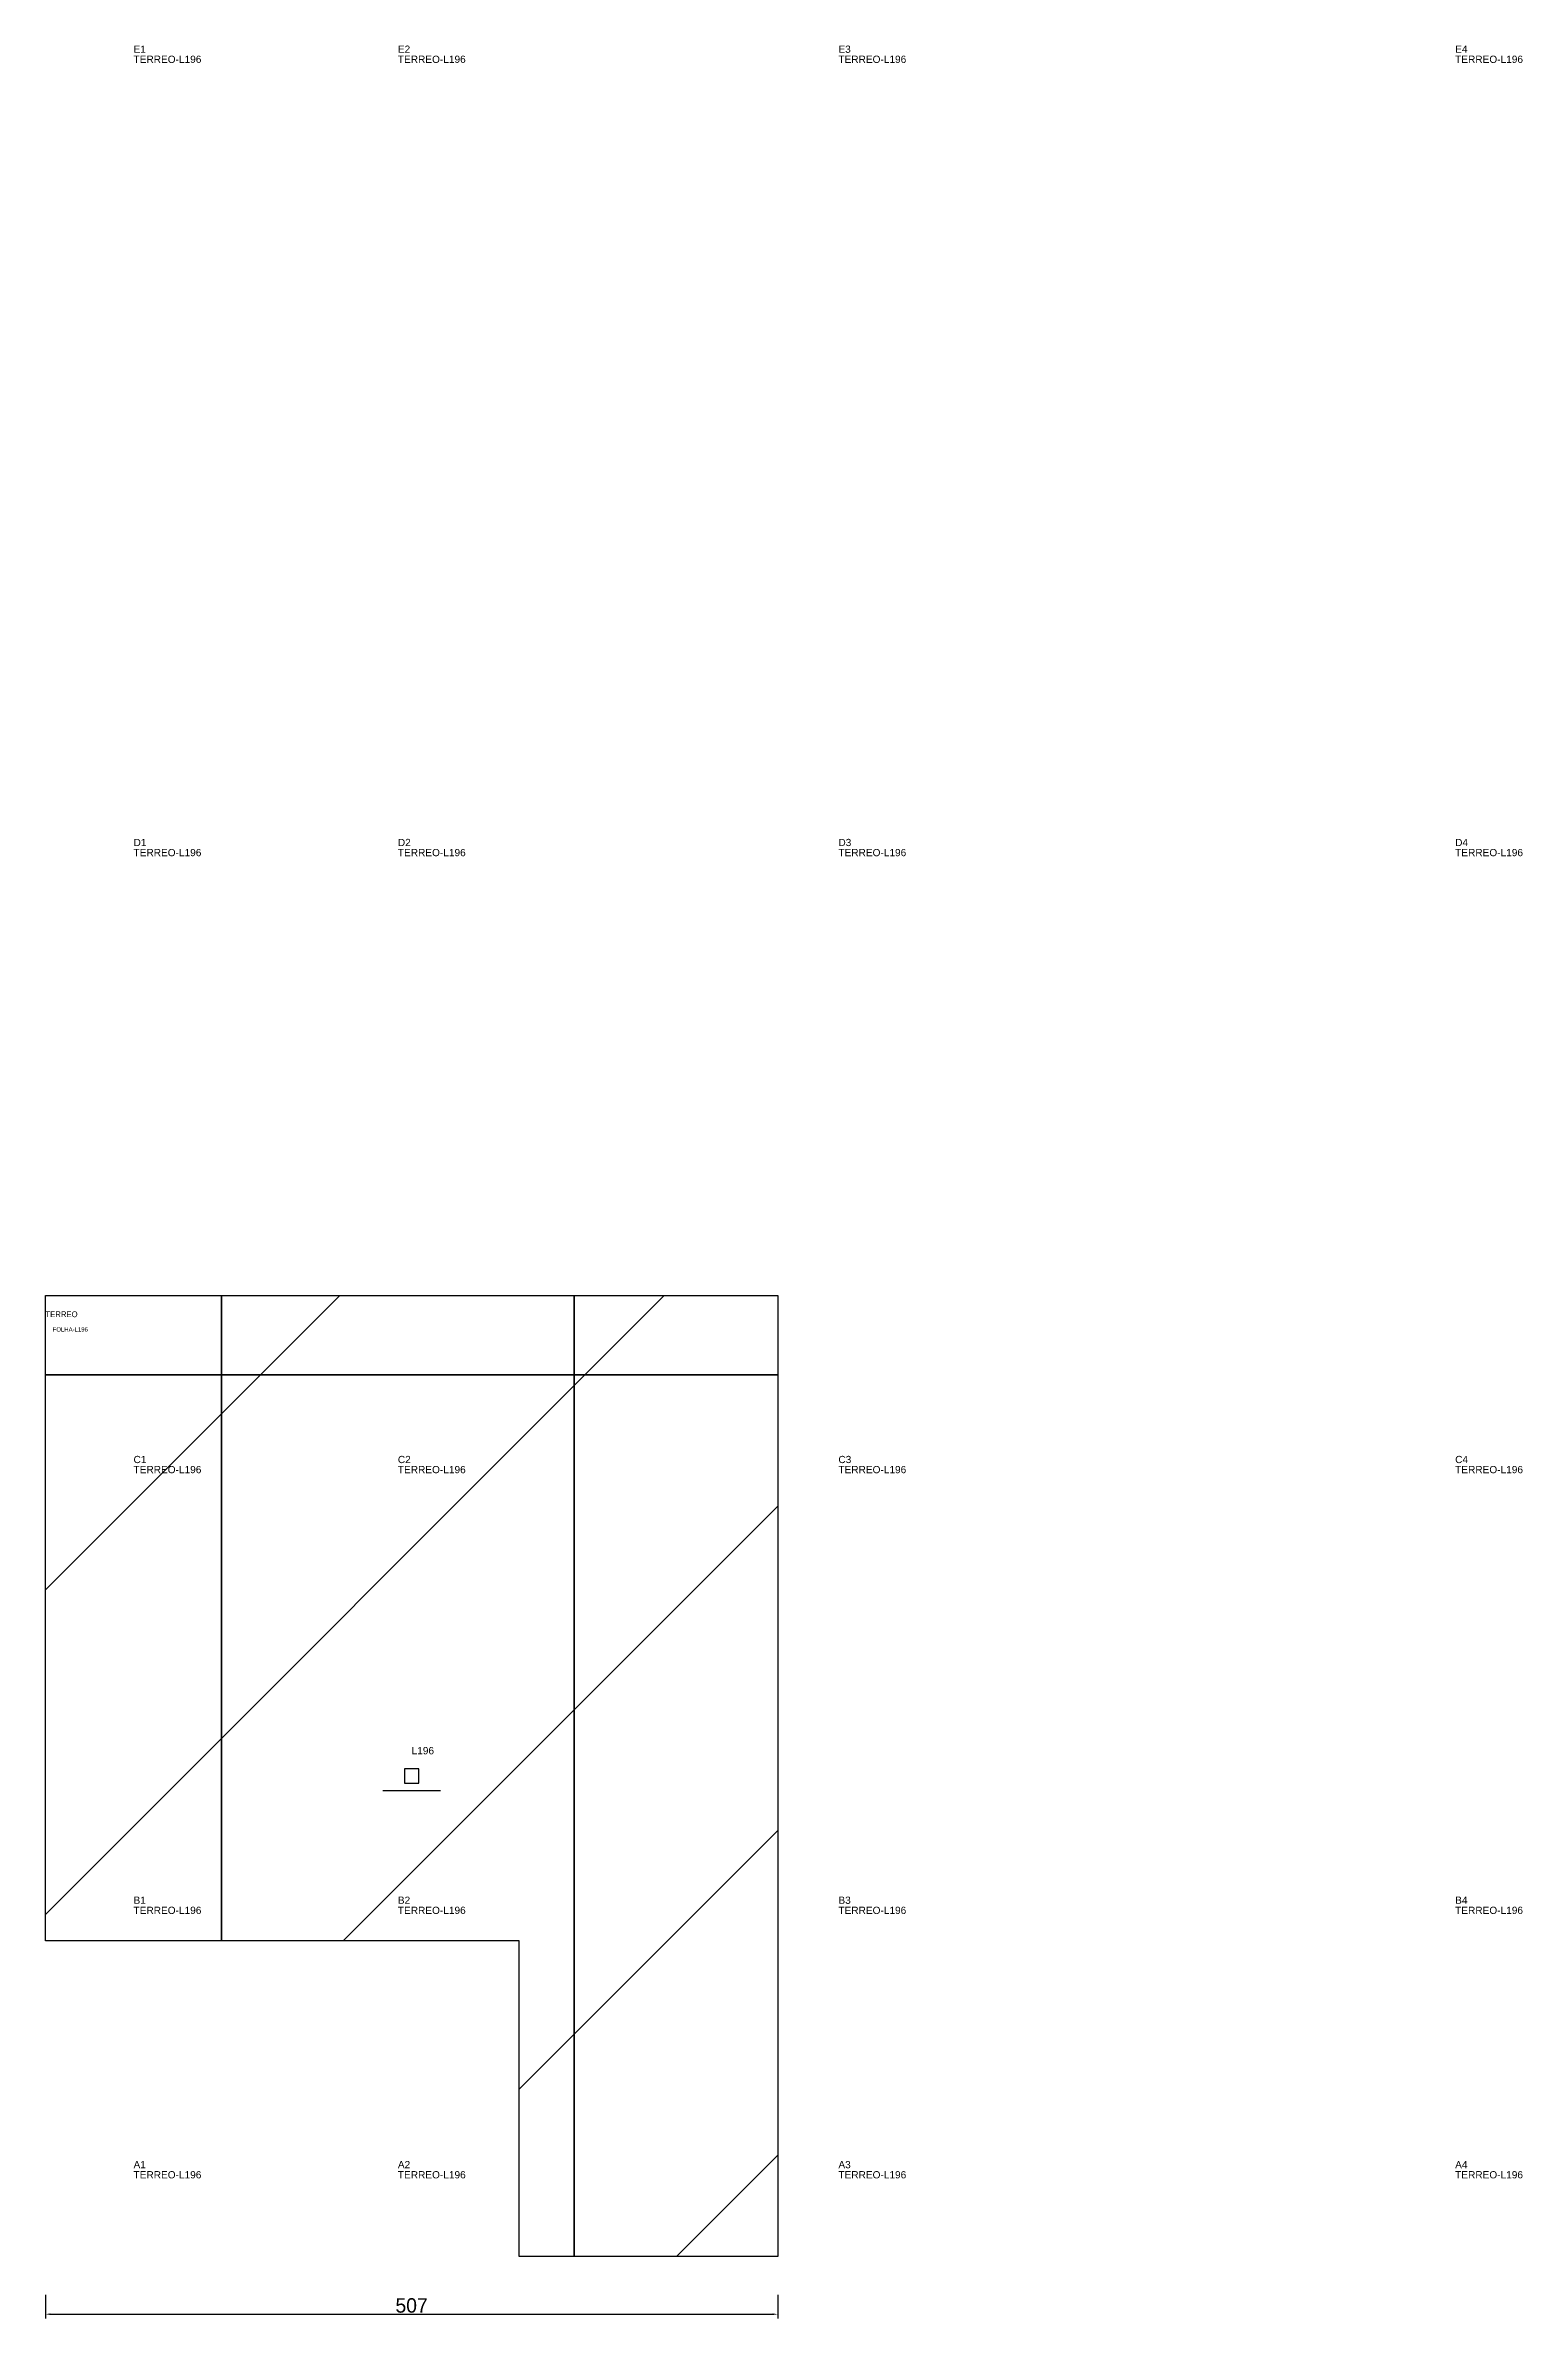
# Model space of a CAD drawing. Header units: metres. Extents: x 222 to 1245, y -506 to 1067.
import ezdxf

# ---------------------------------------------------------------- set-up
doc = ezdxf.new("R2010")
doc.units = ezdxf.units.M
for name, color, linetype in [('3', 3, 'CONTINUOUS'), ('AUX00', 7, 'CONTINUOUS'), ('COTA', 241, 'CONTINUOUS'), ('FOLHA', 255, 'CONTINUOUS'), ('Hachura', 251, 'CONTINUOUS'), ('NOMENCLATURA', 7, 'CONTINUOUS'), ('Nível', 160, 'CONTINUOUS'), ('Painéis', 200, 'CONTINUOUS'), ('Pilares', 5, 'CONTINUOUS'), ('SARR_2.2x7', 40, 'CONTINUOUS')]:
    doc.layers.add(name, color=color, linetype=linetype)
doc.styles.add('ARIAL', font='Arial.ttf')
doc.styles.add('STR_STANDARD', font='arial.ttf')
doc.dimstyles.new('EZ DXF', dxfattribs={"dimtxt": 10, "dimasz": 3.5, "dimexe": 3, "dimexo": 1.5, "dimgap": 1, "dimtad": 1, "dimdec": 1, "dimdsep": 46, "dimcen": 2.5, "dimazin": 3, "dimtfac": 1, "dimtmove": 0, "dimatfit": 3})

msp = doc.modelspace()

# ---------------------------------------------------------------- hatches: boundary and pattern name
at = {"layer": 'Hachura'}
h = msp.add_hatch(dxfattribs=at)
h.set_pattern_fill('ANSI31', scale=50)
h.paths.add_polyline_path([(222.2, 201.5), (729.2, 201.5), (729.2, -463.5), (550.2, -463.5), (550.2, -245.18), (222.2, -245.18)])
h = msp.add_hatch(dxfattribs=at)
h.set_pattern_fill('ANSI31', scale=50)
h.paths.add_polyline_path([(222.2, 201.5), (729.2, 201.5), (729.2, -463.5), (550.2, -463.5), (550.2, -245.18), (222.2, -245.18)])

# ---------------------------------------------------------------- linework, layer by layer
at = {"layer": '3'}
for points in [[(344.2, -245.18), (344.2, 201.5)], [(344.2, -245.18), (344.2, 201.5)], [(588.2, -463.5), (588.2, 201.5)], [(588.2, -463.5), (588.2, 201.5)], [(222.2, 146.5), (729.2, 146.5)], [(222.2, 146.5), (729.2, 146.5)]]:
    msp.add_lwpolyline(points, close=True, dxfattribs=at)
at = {"layer": 'Painéis', "color": 200}
for p, q in [((222.2, 201.5), (729.2, 201.5)), ((222.2, -245.18), (222.2, 201.5)), ((222.2, 201.5), (729.2, 201.5)), ((222.2, -245.18), (222.2, 201.5)), ((729.2, 201.5), (729.2, -463.5)), ((729.2, 201.5), (729.2, -463.5)), ((550.2, -245.18), (222.2, -245.18)), ((550.2, -245.18), (222.2, -245.18)), ((550.2, -463.5), (550.2, -245.18)), ((550.2, -463.5), (550.2, -245.18)), ((729.2, -463.5), (550.2, -463.5)), ((729.2, -463.5), (550.2, -463.5))]:
    msp.add_line(p, q, dxfattribs=at)
at = {"layer": 'Pilares'}
msp.add_lwpolyline([(470.7, -136), (480.7, -136), (480.7, -126), (470.7, -126)], close=True, dxfattribs=at)
msp.add_lwpolyline([(470.7, -136), (480.7, -136), (480.7, -126), (470.7, -126)], close=True, dxfattribs=at)
at = {"layer": 'SARR_2.2x7'}
msp.add_line((455.7, -141), (495.7, -141), dxfattribs=at)
msp.add_line((455.7, -141), (495.7, -141), dxfattribs=at)

# ---------------------------------------------------------------- texts
at = {"layer": '3', "style": 'STR_STANDARD'}
for s, p in [('E1', (283.2, 1061.5)), ('E1', (283.2, 1061.5)), ('E2', (466.2, 1061.5)), ('E2', (466.2, 1061.5)), ('E3', (771.2, 1061.5)), ('E3', (771.2, 1061.5)), ('E4', (1198.2, 1061.5)), ('E4', (1198.2, 1061.5)), ('D1', (283.2, 512.5)), ('D1', (283.2, 512.5)), ('D2', (466.2, 512.5)), ('D2', (466.2, 512.5)), ('D3', (771.2, 512.5)), ('D3', (771.2, 512.5)), ('D4', (1198.2, 512.5)), ('D4', (1198.2, 512.5)), ('C1', (283.2, 85.5)), ('C1', (283.2, 85.5)), ('C2', (466.2, 85.5)), ('C2', (466.2, 85.5)), ('C3', (771.2, 85.5)), ('C3', (771.2, 85.5)), ('C4', (1198.2, 85.5)), ('C4', (1198.2, 85.5)), ('B1', (283.2, -219.5)), ('B1', (283.2, -219.5)), ('B2', (466.2, -219.5)), ('B2', (466.2, -219.5)), ('B3', (771.2, -219.5)), ('B3', (771.2, -219.5)), ('B4', (1198.2, -219.5)), ('B4', (1198.2, -219.5)), ('A1', (283.2, -402.5)), ('A1', (283.2, -402.5)), ('A2', (466.2, -402.5)), ('A2', (466.2, -402.5)), ('A3', (771.2, -402.5)), ('A3', (771.2, -402.5)), ('A4', (1198.2, -402.5)), ('A4', (1198.2, -402.5))]:
    msp.add_text(s, height=5, dxfattribs=at).set_placement(p)
at = {"layer": 'AUX00', "style": 'STR_STANDARD'}
for p in [(283.2, 1054.5), (283.2, 1054.5), (466.2, 1054.5), (466.2, 1054.5), (771.2, 1054.5), (771.2, 1054.5), (1198.2, 1054.5), (1198.2, 1054.5), (283.2, 505.5), (283.2, 505.5), (466.2, 505.5), (466.2, 505.5), (771.2, 505.5), (771.2, 505.5), (1198.2, 505.5), (1198.2, 505.5), (283.2, 78.5), (283.2, 78.5), (466.2, 78.5), (466.2, 78.5), (771.2, 78.5), (771.2, 78.5), (1198.2, 78.5), (1198.2, 78.5), (283.2, -226.5), (283.2, -226.5), (466.2, -226.5), (466.2, -226.5), (771.2, -226.5), (771.2, -226.5), (1198.2, -226.5), (1198.2, -226.5), (283.2, -409.5), (283.2, -409.5), (466.2, -409.5), (466.2, -409.5), (771.2, -409.5), (771.2, -409.5), (1198.2, -409.5), (1198.2, -409.5)]:
    msp.add_text('TERREO-L196', height=5, dxfattribs=at).set_placement(p)
at = {"layer": 'FOLHA'}
msp.add_text('FOLHA-L196', height=3, dxfattribs=at).set_placement((227.2, 176.5))
msp.add_text('FOLHA-L196', height=3, dxfattribs=at).set_placement((227.2, 176.5))
at = {"layer": 'NOMENCLATURA', "insert": (475.7, -111), "char_height": 5, "attachment_point": 1, "style": 'ARIAL'}
msp.add_mtext('L196', dxfattribs=at)
msp.add_mtext('L196', dxfattribs=at)
at = {"layer": 'Nível'}
msp.add_text('TERREO', height=4, dxfattribs=at).set_placement((222.2, 186.5))
msp.add_text('TERREO', height=4, dxfattribs=at).set_placement((222.2, 186.5))

# ---------------------------------------------------------------- dimensions: what is measured, and where the dimension line sits
at = {"layer": 'COTA'}
msp.add_linear_dim(base=(222.2, -503.5), p1=(222.2, -488.5), p2=(729.2, -488.5), dimstyle='EZ DXF', dxfattribs=at).render()
msp.add_linear_dim(base=(222.2, -503.5), p1=(222.2, -488.5), p2=(729.2, -488.5), dimstyle='EZ DXF', dxfattribs=at).render()

doc.saveas('drawing.dxf')
